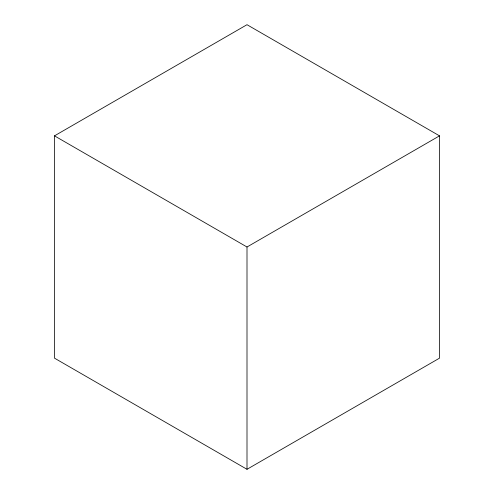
<?xml version="1.0" encoding="UTF-8"?>
<svg xmlns="http://www.w3.org/2000/svg" width="494" height="494" viewBox="0 0 494 494"><rect width="100%" height="100%" fill="white"/><g stroke="black" fill="none" stroke-linecap="round" stroke-linejoin="round"><path stroke-width="0.74" d="M54.482 135.85L247 24.7L439.518 135.85L439.518 358.15L247 469.3L54.482 358.15L54.482 135.85L247 247L439.518 135.85M247 247L247 469.3"/></g></svg>
